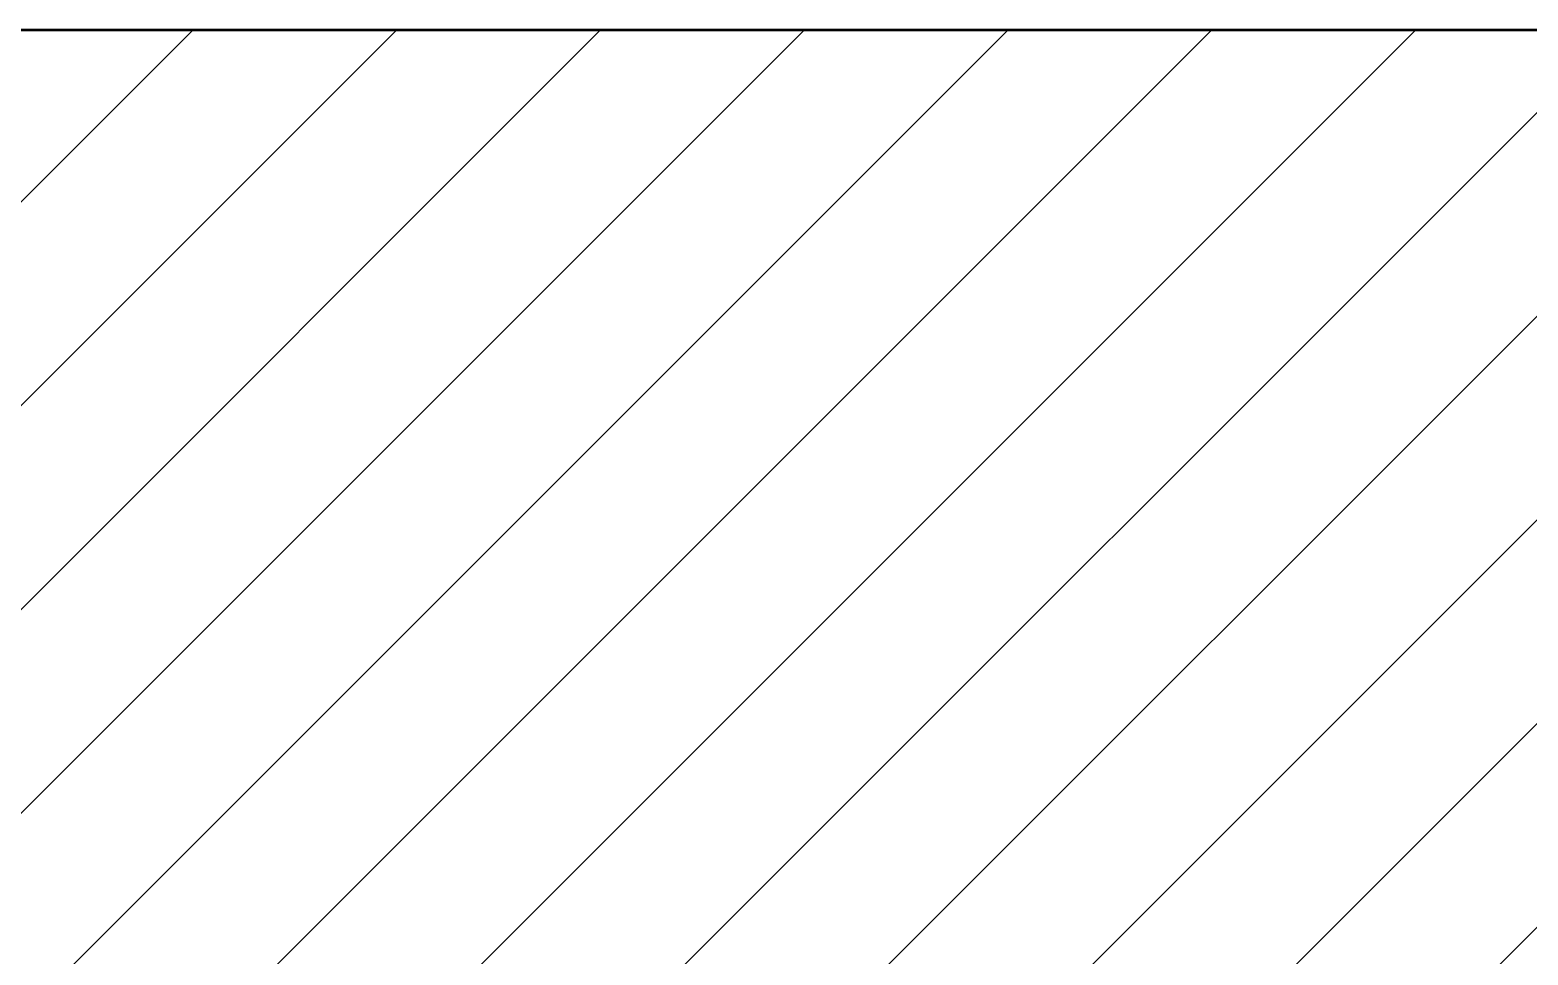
# Model space of a CAD drawing. Header units: millimetres. Extents: x 0 to 118800, y 79635 to 177025.
# Drawn here: x 32869 to 35468, y 106103 to 107708 of the extents above; entities that cross this region are included whole.
import ezdxf

# ---------------------------------------------------------------- set-up
doc = ezdxf.new("R2010")
doc.units = ezdxf.units.MM
doc.header["$LTSCALE"] = 200
doc.layers.add('AM_0', color=7, linetype='Continuous', lineweight=50)
doc.layers.add('AM_8', color=1, linetype='Continuous', lineweight=25)

msp = doc.modelspace()

# ---------------------------------------------------------------- hatches: boundary and pattern name
at = {"layer": 'AM_8'}
h = msp.add_hatch(dxfattribs=at)
h.set_pattern_fill('_USER', color=256, scale=250, angle=45, style=0, pattern_type=0)
h.set_pattern_definition([(45, (0, 88345.38), (-176.7767, 176.7767), [])])
edge = h.paths.add_edge_path()
edge.add_spline(control_points=[(5280.5, 106216.2), (6681.4, 104916.5), (9074.9, 102695.8), (13410.3, 106100.5), (18237.6, 103030.3), (23861.1, 106550.1), (30042.8, 104943.7), (35957.3, 105741.1), (39203.8, 107097.4), (40665.8, 107708.2)], knot_values=[0, 0, 0, 0, 4926.854057, 8417.958194, 13827.166868, 19205.216319, 26312.624204, 32099.848974, 36841.472167, 36841.472167, 36841.472167, 36841.472167], degree=3, periodic=0)
edge.add_line((40665.8, 107708.2), (20849.8, 107708.2))
edge.add_line((20849.8, 107708.2), (20849.8, 106808.2))
edge.add_line((20849.8, 106808.2), (16049.8, 106808.2))
edge.add_line((16049.8, 106808.2), (16049.8, 106216.2))
edge.add_line((16049.8, 106216.2), (5280.5, 106216.2))

# ---------------------------------------------------------------- linework, layer by layer
at = {"layer": 'AM_0'}
for p in [(16549.8, 107708.2), (16549.8, 107708.2), (16549.8, 107708.2), (30323.6, 107708.2), (30323.6, 107708.2), (30323.6, 107708.2)]:
    msp.add_line(p, (40665.8, 107708.2), dxfattribs=at)
msp.add_spline([(5280.5, 106216.2), (9567.3, 103787.8), (12842.5, 104996.6), (18183.5, 104140.4), (23373.3, 105550.6), (30477.9, 105349.2), (36222, 106054.3), (40665.8, 107708.2)], degree=3, dxfattribs=at)

doc.saveas('drawing.dxf')
